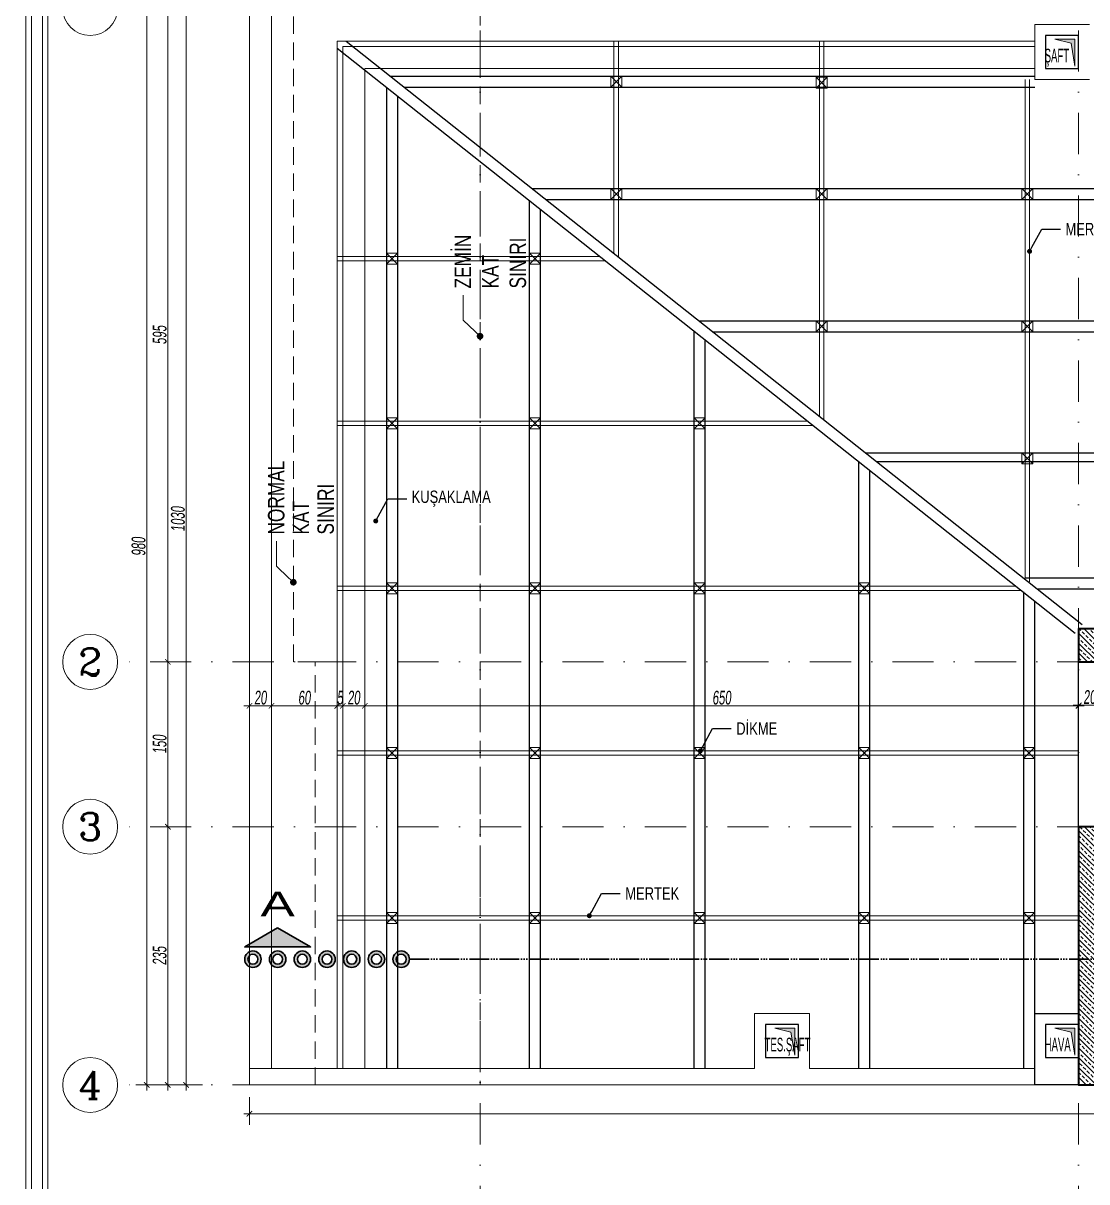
# Model space of a CAD drawing. Header units: millimetres. Extents: x -2145 to 33996, y -835 to 2363.
# Drawn here: x 16343 to 17312, y -229 to 826 of the extents above; entities that cross this region are included whole.
import ezdxf
from ezdxf import colors
from ezdxf.entities.mleader import LeaderData, LeaderLine
from ezdxf.enums import TextEntityAlignment as Align
from ezdxf.math import Vec2, Vec3

# ---------------------------------------------------------------- set-up
doc = ezdxf.new("R2010")
doc.units = ezdxf.units.MM
for name, pattern in [('ACAD_ISO06W100', [36, 24, -3, 0, -3, 0, -3, 0, -3]), ('AUDIT_D_090620165655-16', [0]), ('DASHDOT', [1, 0.5, -0.25, 0, -0.25]), ('HIDDEN', [9.525, 6.35, -3.175])]:
    doc.linetypes.add(name, pattern=pattern)
for name, color, linetype, lineweight in [('A-dikme', 1, 'Continuous', 5), ('A-mertek', 30, 'Continuous', 0), ('A-sıva', 2, 'Continuous', 5), ('arcCGDM_antet', 85, 'Continuous', 20), ('mertek', 34, 'AUDIT_D_090620165655-16', 25), ('NET_AKS', 251, 'DASHDOT', 9), ('NET_AKS_YAZI', 31, 'DASHDOT', 9), ('NET_BILGI @ 0.2', 13, 'Continuous', 13), ('NET_DUVAR', 150, 'Continuous', 18), ('NET_IZDUSUM', 251, 'HIDDEN', 5), ('NET_KESİT_ÇİZİGİSİ', 1, 'Continuous', 30), ('NET_KOLON_TARAMA', 8, 'Continuous', 0), ('NET_TAŞIYICI', 1, 'Continuous', 35), ('NET_ÖLÇÜ DIŞ', 235, 'Continuous', 9), ('NET_ÖLÇÜ İÇ', 54, 'Continuous', 9), ('NET_ÖLÇÜ_AKS', 31, 'Continuous', 15), ('T-INCE', 254, 'Continuous', 0)]:
    doc.layers.add(name, color=color, linetype=linetype, lineweight=lineweight)
doc.layers.add('ALAN', color=3, linetype='Continuous', lineweight=25, plot=False)
doc.layers.add('NET_POZ', color=41, linetype='Continuous')
doc.layers.add('NET_POZ @ 0.2', color=41, linetype='Continuous')
doc.styles.add('ARıAL', font='arial.ttf', dxfattribs={"width": 0.7})
doc.styles.add('BODRUM', font='swisscl.ttf', dxfattribs={"width": 0.8, "oblique": 5})
doc.styles.add('on02.0mm-Arial', font='arial.ttf', dxfattribs={"height": 2})
doc.styles.get("Standard").update_dxf_attribs({"font": 'arial.ttf'})
doc.styles.add('TAks_2', font='ROMANC', dxfattribs={"height": 5})
doc.dimstyles.new('olcu-50', dxfattribs={"dimscale": 0, "dimtxt": 12.5, "dimasz": 5, "dimexe": 10, "dimexo": 10, "dimgap": 1, "dimtad": 1, "dimdec": 1, "dimzin": 12, "dimtxsty": 'BODRUM', "dimblk": 'ARCHTICK', "dimcen": 8, "dimdle": 5, "dimclrd": 256, "dimclre": 256, "dimclrt": 256, "dimadec": 0, "dimazin": 2, "dimtfac": 1, "dimtdec": 1, "dimtix": 1, "dimtmove": 0, "dimatfit": 3, "dimldrblk": 'ARCHTICK', "dimfxl": 15, "dimfxlon": 1, "dimlwd": -1, "dimlwe": -1, "dimarcsym": 0})
pattern_1 = [(45, (-11624.229, -1089.61), (-4.490128, 4.490128), []), (45, (-11619.739, -1089.61), (-4.490128, 4.490128), [3.175, -1.5875])]

# ---------------------------------------------------------------- blocks, each defined once
blk = doc.blocks.new('A$C6CC27A50')
at = {"layer": 'NET_DUVAR', "true_color": 0x939598}
h = blk.add_hatch(color=252, dxfattribs=at)
h.dxf.hatch_style = 1
h.paths.add_polyline_path([(-24.76, 3), (-2.88, 3), (-2.88, 19.23), (-6.27, 6.11)])
at = {"layer": 'NET_DUVAR', "color": 251, "true_color": 0x636466}
for p, q in [((-2.88, 19.23), (-6.27, 6.11)), ((-2.88, 3), (-2.88, 19.23)), ((-6.27, 6.11), (-24.76, 3)), ((-24.76, 3), (-2.88, 3))]:
    blk.add_line(p, q, dxfattribs=at)
blk = doc.blocks.new('A$C0eb5e1a4')
at = {"layer": 'NET_KOLON_TARAMA'}
h = blk.add_hatch(dxfattribs=at)
h.set_pattern_fill('ANSI33', color=256)
h.set_pattern_definition(pattern_1)
h.paths.add_polyline_path([(-265, 180), (-265, 150), (-345, 150), (-345, 180)])
h = blk.add_hatch(dxfattribs=at)
h.set_pattern_fill('ANSI33', color=256)
h.set_pattern_definition(pattern_1)
h.paths.add_polyline_path([(145, 150), (145, 180), (225, 180), (225, 150)])
h = blk.add_hatch(dxfattribs=at)
h.set_pattern_fill('ANSI33', color=256)
h.set_pattern_definition(pattern_1)
h.paths.add_polyline_path([(-25, -235), (-25, 0), (0, 0), (0, -235)])
h = blk.add_hatch(dxfattribs=at)
h.set_pattern_fill('ANSI33', color=256)
h.set_pattern_definition(pattern_1)
h.paths.add_polyline_path([(200, -235), (200, 0), (225, 0), (225, -235)])
h = blk.add_hatch(dxfattribs=at)
h.set_pattern_fill('ANSI33', color=256)
h.set_pattern_definition(pattern_1)
h.paths.add_polyline_path([(-345, -235), (-345, -155), (-315, -155), (-315, -235)])
at = {"layer": 'NET_TAŞIYICI', "linetype": 'Continuous'}
for points in [[(-265, 180), (-265, 150), (-345, 150), (-345, 180)], [(145, 150), (145, 180), (225, 180), (225, 150)], [(-25, -235), (-25, 0), (0, 0), (0, -235)], [(200, -235), (200, 0), (225, 0), (225, -235)], [(-345, -235), (-345, -155), (-315, -155), (-315, -235)]]:
    blk.add_lwpolyline(points, close=True, dxfattribs=at)
blk = doc.blocks.new('_Dot')
at = {"color": 0, "linetype": 'ByBlock', "lineweight": -2}
blk.add_line((-0.5, 0), (-1, 0), dxfattribs=at)
at = {"color": 0, "linetype": 'ByBlock', "const_width": 0.5}
blk.add_lwpolyline([(-0.25, 0, 1), (0.25, 0, 1)], format="xyb", close=True, dxfattribs=at)
blk = doc.blocks.new('KHJGFDSA')
at = {"layer": 'A-dikme', "color": 1}
blk.add_lwpolyline([(48211.8, -13219), (48211.8, -13229), (48221.8, -13229), (48221.8, -13219), (48211.8, -13219), (48221.8, -13229), (48211.8, -13229), (48221.8, -13219)], dxfattribs=at)
blk = doc.blocks.new('_ArchTick')
at = {"color": 0, "linetype": 'ByBlock', "const_width": 0.15}
blk.add_lwpolyline([(-0.5, -0.5), (0.5, 0.5)], dxfattribs=at)
blk = doc.blocks.new('*D1572')
at = {"layer": 'Defpoints', "color": 0, "transparency": 16777216}
for p in [(-1114.3, -745), (-1114.3, -745), (-1114.3, -980)]:
    blk.add_point(p, dxfattribs=at)
at = {"layer": 'NET_ÖLÇÜ_AKS', "transparency": 16777216}
for p, q in [((-1114.3, -985), (-1114.3, -740)), ((-1114.3, -745), (-1104.3, -745)), ((-1114.3, -980), (-1104.3, -980))]:
    blk.add_line(p, q, dxfattribs=at)
at = {"layer": 'NET_ÖLÇÜ_AKS', "transparency": 16777216, "xscale": 5, "yscale": 5, "zscale": 5}
for p, rotation in [((-1114.3, -745), 90), ((-1114.3, -980), 270)]:
    blk.add_blockref('_ArchTick', p, dxfattribs=dict(at, rotation=rotation))
at = {"layer": 'NET_ÖLÇÜ_AKS', "transparency": 16777216, "insert": (-1121.7, -862.5), "char_height": 12.5, "attachment_point": 5, "rotation": 90, "style": 'BODRUM'}
blk.add_mtext('235', dxfattribs=at)
blk = doc.blocks.new('*D1573')
at = {"layer": 'Defpoints', "color": 0, "transparency": 16777216}
for p in [(-1114.3, -595), (-1114.3, -595), (-1114.3, -745)]:
    blk.add_point(p, dxfattribs=at)
at = {"layer": 'NET_ÖLÇÜ_AKS', "transparency": 16777216}
for p, q in [((-1114.3, -750), (-1114.3, -590)), ((-1114.3, -595), (-1104.3, -595)), ((-1114.3, -745), (-1104.3, -745))]:
    blk.add_line(p, q, dxfattribs=at)
at = {"layer": 'NET_ÖLÇÜ_AKS', "transparency": 16777216, "xscale": 5, "yscale": 5, "zscale": 5}
for p, rotation in [((-1114.3, -595), 90), ((-1114.3, -745), 270)]:
    blk.add_blockref('_ArchTick', p, dxfattribs=dict(at, rotation=rotation))
at = {"layer": 'NET_ÖLÇÜ_AKS', "transparency": 16777216, "insert": (-1121.7, -670), "char_height": 12.5, "attachment_point": 5, "rotation": 90, "style": 'BODRUM'}
blk.add_mtext('150', dxfattribs=at)
blk = doc.blocks.new('*D1574')
at = {"layer": 'Defpoints', "color": 0, "transparency": 16777216}
for p in [(-1114.3, 0), (-1114.3, 0), (-1114.3, -595)]:
    blk.add_point(p, dxfattribs=at)
at = {"layer": 'NET_ÖLÇÜ_AKS', "transparency": 16777216}
for p, q in [((-1114.3, -600), (-1114.3, 5)), ((-1114.3, 0), (-1104.3, 0)), ((-1114.3, -595), (-1104.3, -595))]:
    blk.add_line(p, q, dxfattribs=at)
at = {"layer": 'NET_ÖLÇÜ_AKS', "transparency": 16777216, "xscale": 5, "yscale": 5, "zscale": 5}
for p, rotation in [((-1114.3, 0), 90), ((-1114.3, -595), 270)]:
    blk.add_blockref('_ArchTick', p, dxfattribs=dict(at, rotation=rotation))
at = {"layer": 'NET_ÖLÇÜ_AKS', "transparency": 16777216, "insert": (-1121.7, -297.5), "char_height": 12.5, "attachment_point": 5, "rotation": 90, "style": 'BODRUM'}
blk.add_mtext('595', dxfattribs=at)
blk = doc.blocks.new('*D1575')
at = {"layer": 'Defpoints', "color": 0, "transparency": 16777216}
for p in [(-1133.5, 0), (-1114.3, 0), (-1114.3, -980)]:
    blk.add_point(p, dxfattribs=at)
at = {"layer": 'NET_ÖLÇÜ_AKS', "transparency": 16777216}
for p, q in [((-1133.5, -985), (-1133.5, 5)), ((-1124.3, 0), (-1143.5, 0)), ((-1124.3, -980), (-1143.5, -980))]:
    blk.add_line(p, q, dxfattribs=at)
at = {"layer": 'NET_ÖLÇÜ_AKS', "transparency": 16777216, "xscale": 5, "yscale": 5, "zscale": 5}
for p, rotation in [((-1133.5, 0), 90), ((-1133.5, -980), 270)]:
    blk.add_blockref('_ArchTick', p, dxfattribs=dict(at, rotation=rotation))
at = {"layer": 'NET_ÖLÇÜ_AKS', "transparency": 16777216, "insert": (-1140.9, -490), "char_height": 12.5, "attachment_point": 5, "rotation": 90, "style": 'BODRUM'}
blk.add_mtext('980', dxfattribs=at)
blk = doc.blocks.new('A$C5ec6af74')
at = {"layer": 'NET_AKS', "ltscale": 75}
for p, q in [((-865, 1185), (-865, -185)), ((-320, 1185), (-320, -185)), ((1125, 385), (-1195, 385)), ((1125, 235), (-1195, 235)), ((1125, 0), (-1195, 0))]:
    blk.add_line(p, q, dxfattribs=at)
at = {"layer": 'NET_AKS', "linetype": 'Continuous', "ltscale": 100}
for centre in [(-1220, 980), (-1220, 385), (-1220, 235), (-1220, 0)]:
    blk.add_circle(centre, 25, dxfattribs=at)
at = {"layer": 'NET_AKS_YAZI', "linetype": 'Continuous', "style": 'TAks_2'}
for s, p in [('2', (-1220, 385)), ('3', (-1220, 235)), ('4', (-1220, 0))]:
    blk.add_text(s, height=25, dxfattribs=at).set_placement(p, align=Align.MIDDLE_CENTER)
blk = doc.blocks.new('*D993')
at = {"layer": 'Defpoints', "color": 0, "transparency": 16777216}
for p in [(16491.8, 889.6), (16549.5, 889.6), (16549.5, -140.4)]:
    blk.add_point(p, dxfattribs=at)
at = {"layer": 'NET_ÖLÇÜ DIŞ', "transparency": 16777216}
for p, q in [((16506.8, 889.6), (16481.8, 889.6)), ((16491.8, -145.4), (16491.8, 894.6)), ((16506.8, -140.4), (16481.8, -140.4))]:
    blk.add_line(p, q, dxfattribs=at)
at = {"layer": 'NET_ÖLÇÜ DIŞ', "transparency": 16777216, "xscale": 5, "yscale": 5, "zscale": 5}
for p, rotation in [((16491.8, 889.6), 90), ((16491.8, -140.4), 270)]:
    blk.add_blockref('_ArchTick', p, dxfattribs=dict(at, rotation=rotation))
at = {"layer": 'NET_ÖLÇÜ DIŞ', "transparency": 16777216, "insert": (16484.4, 374.6), "char_height": 12.5, "attachment_point": 5, "rotation": 90, "style": 'BODRUM'}
blk.add_mtext('1030', dxfattribs=at)
blk = doc.blocks.new('*D996')
at = {"layer": 'Defpoints', "color": 0, "transparency": 16777216}
for p in [(16549.5, -140.4), (18629.5, -140.4), (16549.5, -166.6)]:
    blk.add_point(p, dxfattribs=at)
at = {"layer": 'NET_ÖLÇÜ DIŞ', "transparency": 16777216}
for p, q in [((16549.5, -151.6), (16549.5, -176.6)), ((18629.5, -151.6), (18629.5, -176.6)), ((18634.5, -166.6), (16544.5, -166.6))]:
    blk.add_line(p, q, dxfattribs=at)
at = {"layer": 'NET_ÖLÇÜ DIŞ', "transparency": 16777216, "xscale": 5, "yscale": 5, "zscale": 5}
for p, rotation in [((16549.5, -166.6), 180.0000010507983), ((18629.5, -166.6), 1.050798328350311e-06)]:
    blk.add_blockref('_ArchTick', p, dxfattribs=dict(at, rotation=rotation))
at = {"layer": 'NET_ÖLÇÜ DIŞ', "transparency": 16777216, "insert": (17589.5, -159.1), "char_height": 12.5, "attachment_point": 5, "rotation": 0, "style": 'BODRUM'}
blk.add_mtext('2080', dxfattribs=at)
blk = doc.blocks.new('İŞRT - KES YER')
at = {"layer": 'NET_KESİT_ÇİZİGİSİ'}
h = blk.add_hatch(color=251, dxfattribs=at)
h.dxf.hatch_style = 1
h.paths.add_polyline_path([(0, 0), (40, -23.1), (-40, -23.1)])
h = blk.add_hatch(color=256, dxfattribs=at)
h.dxf.hatch_style = 1
h.paths.add_polyline_path([(160, -38.1, -1), (140, -38.1, -1)])
h.paths.add_polyline_path([(144, -38.1, 1), (156, -38.1, 1)], flags=16)
h.paths.add_polyline_path([(130, -38.1, -1), (110, -38.1, -1)])
h.paths.add_polyline_path([(114, -38.1, 1), (126, -38.1, 1)], flags=16)
h.paths.add_polyline_path([(100, -38.1, -1), (80, -38.1, -1)])
h.paths.add_polyline_path([(84, -38.1, 1), (96, -38.1, 1)], flags=16)
h.paths.add_polyline_path([(70, -38.1, -1), (50, -38.1, -1)])
h.paths.add_polyline_path([(54, -38.1, 1), (66, -38.1, 1)], flags=16)
h.paths.add_polyline_path([(40, -38.1, -1), (20, -38.1, -1)])
h.paths.add_polyline_path([(24, -38.1, 1), (36, -38.1, 1)], flags=16)
h.paths.add_polyline_path([(10, -38.1, -1), (-10, -38.1, -1)])
h.paths.add_polyline_path([(-6, -38.1, 1), (6, -38.1, 1)], flags=16)
h.paths.add_polyline_path([(-20, -38.1, -1), (-40, -38.1, -1)])
h.paths.add_polyline_path([(-36, -38.1, 1), (-24, -38.1, 1)], flags=16)
blk.add_lwpolyline([(0, 0), (40, -23.1), (-40, -23.1)], close=True, dxfattribs=at)
for centre, radius in [((-30, -38.1), 10), ((0, -38.1), 10), ((30, -38.1), 10), ((60, -38.1), 10), ((90, -38.1), 10), ((120, -38.1), 10), ((150, -38.1), 10), ((-30, -38.1), 6), ((0, -38.1), 6), ((30, -38.1), 6), ((60, -38.1), 6), ((90, -38.1), 6), ((120, -38.1), 6), ((150, -38.1), 6)]:
    blk.add_circle(centre, radius, dxfattribs=at)
blk = doc.blocks.new('*U1585')
at = {"layer": 'NET_KESİT_ÇİZİGİSİ', "linetype": 'ACAD_ISO06W100'}
blk.add_lwpolyline([(2626.7, 0), (200, 0)], dxfattribs=at)
at = {"layer": 'NET_KESİT_ÇİZİGİSİ', "xscale": -1}
blk.add_blockref('İŞRT - KES YER', (2786.7, 38.1), dxfattribs=at)
at = {"layer": 'NET_KESİT_ÇİZİGİSİ', "style": 'ARıAL', "width": 1.5}
for tag, p in [('KESİTSOL', (40, 66.8)), ('KESİTSAĞ', (2786.7, 66.8))]:
    blk.add_attdef(tag, text='', height=30, dxfattribs=at).set_placement(p, align=Align.MIDDLE_CENTER)
blk = doc.blocks.new('*D1758')
at = {"layer": 'Defpoints', "color": 0, "transparency": 16777216}
for p in [(17304.5, 205.1), (17304.5, 205.1), (17324.5, 205.1)]:
    blk.add_point(p, dxfattribs=at)
at = {"layer": 'NET_ÖLÇÜ İÇ', "transparency": 16777216}
for p, q in [((17304.5, 205.1), (17304.5, 215.1)), ((17324.5, 205.1), (17324.5, 215.1)), ((17329.5, 205.1), (17299.5, 205.1))]:
    blk.add_line(p, q, dxfattribs=at)
at = {"layer": 'NET_ÖLÇÜ İÇ', "transparency": 16777216, "xscale": 5, "yscale": 5, "zscale": 5, "rotation": 180}
blk.add_blockref('_ArchTick', (17304.5, 205.1), dxfattribs=at)
at = {"layer": 'NET_ÖLÇÜ İÇ', "transparency": 16777216, "xscale": 5, "yscale": 5, "zscale": 5}
blk.add_blockref('_ArchTick', (17324.5, 205.1), dxfattribs=at)
at = {"layer": 'NET_ÖLÇÜ İÇ', "transparency": 16777216, "insert": (17314.5, 212.5), "char_height": 12.5, "attachment_point": 5, "style": 'BODRUM'}
blk.add_mtext('20', dxfattribs=at)
blk = doc.blocks.new('*D1901')
at = {"layer": 'Defpoints', "color": 0, "transparency": 16777216}
for p in [(16654.5, 204.6), (16654.5, 204.6), (17304.5, 205.1)]:
    blk.add_point(p, dxfattribs=at)
at = {"layer": 'NET_ÖLÇÜ İÇ', "transparency": 16777216}
for p, q in [((16654.5, 204.6), (16654.5, 214.6)), ((17309.5, 204.6), (16649.5, 204.6)), ((17304.5, 204.6), (17304.5, 194.6))]:
    blk.add_line(p, q, dxfattribs=at)
at = {"layer": 'NET_ÖLÇÜ İÇ', "transparency": 16777216, "xscale": 5, "yscale": 5, "zscale": 5, "rotation": 180}
blk.add_blockref('_ArchTick', (16654.5, 204.6), dxfattribs=at)
at = {"layer": 'NET_ÖLÇÜ İÇ', "transparency": 16777216, "xscale": 5, "yscale": 5, "zscale": 5}
blk.add_blockref('_ArchTick', (17304.5, 204.6), dxfattribs=at)
at = {"layer": 'NET_ÖLÇÜ İÇ', "transparency": 16777216, "insert": (16979.5, 212), "char_height": 12.5, "attachment_point": 5, "style": 'BODRUM'}
blk.add_mtext('650', dxfattribs=at)
blk = doc.blocks.new('*D1902')
at = {"layer": 'Defpoints', "color": 0, "transparency": 16777216}
for p in [(16634.5, 204.6), (16634.5, 204.6), (16654.5, 204.6)]:
    blk.add_point(p, dxfattribs=at)
at = {"layer": 'NET_ÖLÇÜ İÇ', "transparency": 16777216}
for p, q in [((16634.5, 204.6), (16634.5, 214.6)), ((16654.5, 204.6), (16654.5, 214.6)), ((16659.5, 204.6), (16629.5, 204.6))]:
    blk.add_line(p, q, dxfattribs=at)
at = {"layer": 'NET_ÖLÇÜ İÇ', "transparency": 16777216, "xscale": 5, "yscale": 5, "zscale": 5, "rotation": 180}
blk.add_blockref('_ArchTick', (16634.5, 204.6), dxfattribs=at)
at = {"layer": 'NET_ÖLÇÜ İÇ', "transparency": 16777216, "xscale": 5, "yscale": 5, "zscale": 5}
blk.add_blockref('_ArchTick', (16654.5, 204.6), dxfattribs=at)
at = {"layer": 'NET_ÖLÇÜ İÇ', "transparency": 16777216, "insert": (16644.5, 212), "char_height": 12.5, "attachment_point": 5, "style": 'BODRUM'}
blk.add_mtext('20', dxfattribs=at)
blk = doc.blocks.new('*D1903')
at = {"layer": 'Defpoints', "color": 0, "transparency": 16777216}
for p in [(16629.5, 204.6), (16629.5, 204.6), (16634.5, 204.6)]:
    blk.add_point(p, dxfattribs=at)
at = {"layer": 'NET_ÖLÇÜ İÇ', "transparency": 16777216}
for p, q in [((16629.5, 204.6), (16629.5, 214.6)), ((16634.5, 204.6), (16634.5, 214.6)), ((16629.5, 204.6), (16624.5, 204.6)), ((16634.5, 204.6), (16629.5, 204.6)), ((16634.5, 204.6), (16639.5, 204.6))]:
    blk.add_line(p, q, dxfattribs=at)
at = {"layer": 'NET_ÖLÇÜ İÇ', "transparency": 16777216, "xscale": 5, "yscale": 5, "zscale": 5}
blk.add_blockref('_ArchTick', (16629.5, 204.6), dxfattribs=at)
at = {"layer": 'NET_ÖLÇÜ İÇ', "transparency": 16777216, "xscale": 5, "yscale": 5, "zscale": 5, "rotation": 180}
blk.add_blockref('_ArchTick', (16634.5, 204.6), dxfattribs=at)
at = {"layer": 'NET_ÖLÇÜ İÇ', "transparency": 16777216, "insert": (16632, 212), "char_height": 12.5, "attachment_point": 5, "style": 'BODRUM'}
blk.add_mtext('5', dxfattribs=at)
blk = doc.blocks.new('*D1904')
at = {"layer": 'Defpoints', "color": 0, "transparency": 16777216}
for p in [(16569.5, 204.6), (16569.5, 204.6), (16629.5, 204.6)]:
    blk.add_point(p, dxfattribs=at)
at = {"layer": 'NET_ÖLÇÜ İÇ', "transparency": 16777216}
for p, q in [((16569.5, 204.6), (16569.5, 214.6)), ((16629.5, 204.6), (16629.5, 214.6)), ((16634.5, 204.6), (16564.5, 204.6))]:
    blk.add_line(p, q, dxfattribs=at)
at = {"layer": 'NET_ÖLÇÜ İÇ', "transparency": 16777216, "xscale": 5, "yscale": 5, "zscale": 5, "rotation": 180}
blk.add_blockref('_ArchTick', (16569.5, 204.6), dxfattribs=at)
at = {"layer": 'NET_ÖLÇÜ İÇ', "transparency": 16777216, "xscale": 5, "yscale": 5, "zscale": 5}
blk.add_blockref('_ArchTick', (16629.5, 204.6), dxfattribs=at)
at = {"layer": 'NET_ÖLÇÜ İÇ', "transparency": 16777216, "insert": (16599.5, 212), "char_height": 12.5, "attachment_point": 5, "style": 'BODRUM'}
blk.add_mtext('60', dxfattribs=at)
blk = doc.blocks.new('*D1905')
at = {"layer": 'Defpoints', "color": 0, "transparency": 16777216}
for p in [(16549.5, 204.6), (16549.5, 204.6), (16569.5, 204.6)]:
    blk.add_point(p, dxfattribs=at)
at = {"layer": 'NET_ÖLÇÜ İÇ', "transparency": 16777216}
for p, q in [((16549.5, 204.6), (16549.5, 214.6)), ((16569.5, 204.6), (16569.5, 214.6)), ((16574.5, 204.6), (16544.5, 204.6))]:
    blk.add_line(p, q, dxfattribs=at)
at = {"layer": 'NET_ÖLÇÜ İÇ', "transparency": 16777216, "xscale": 5, "yscale": 5, "zscale": 5, "rotation": 180}
blk.add_blockref('_ArchTick', (16549.5, 204.6), dxfattribs=at)
at = {"layer": 'NET_ÖLÇÜ İÇ', "transparency": 16777216, "xscale": 5, "yscale": 5, "zscale": 5}
blk.add_blockref('_ArchTick', (16569.5, 204.6), dxfattribs=at)
at = {"layer": 'NET_ÖLÇÜ İÇ', "transparency": 16777216, "insert": (16559.5, 212), "char_height": 12.5, "attachment_point": 5, "style": 'BODRUM'}
blk.add_mtext('20', dxfattribs=at)
blk = doc.blocks.new('A$C3a4dd877')
at = {"layer": 'NET_ÖLÇÜ_AKS'}
for p2, distance, picture, middle in [((-1114.26, 0), 19.2, '*D1575', (-1140.86, -490)), ((-1114.26, -745), 0, '*D1572', (-1121.67, -862.5))]:
    dim = blk.add_aligned_dim(p1=(-1114.26, -980), p2=p2, distance=distance, dimstyle='olcu-50', override={"dimscale": 1}, dxfattribs=at)
    dim.commit()
    dim.dimension.update_dxf_attribs({"geometry": picture, "text_midpoint": middle})
for base, p1, p2, picture, middle in [((-1114.26, 0), (-1114.26, -595), (-1114.26, 0), '*D1574', (-1121.66, -297.5)), ((-1114.26, -595), (-1114.26, -745), (-1114.26, -595), '*D1573', (-1121.66, -670))]:
    dim = blk.add_linear_dim(base=base, p1=p1, p2=p2, angle=270, dimstyle='olcu-50', override={"dimscale": 1, "dimtmove": 1}, dxfattribs=at)
    dim.commit()
    dim.dimension.update_dxf_attribs({"geometry": picture, "text_midpoint": middle})

msp = doc.modelspace()

# ---------------------------------------------------------------- linework, layer by layer
at = {"layer": 'A-mertek'}
for points in [[(16885.43, 613.13), (16885.43, 809.61), (16881.43, 809.61), (16881.43, 616.3)], [(17072.62, 464.76), (17072.62, 809.61), (17068.62, 809.61), (17068.62, 467.93)], [(17255.81, 774.61), (17255.81, 320.77)], [(17259.81, 317.51), (17259.81, 774.61)], [(16868.72, 613.61), (16629.48, 613.61), (16629.48, 609.61), (16873.76, 609.61)], [(17057.97, 463.61), (16629.48, 463.61), (16629.48, 459.61), (17063.02, 459.61)], [(17247.22, 313.61), (16629.48, 313.61), (16629.48, 309.61), (17252.27, 309.61)], [(17304.48, 163.61), (16629.48, 163.61), (16629.48, 159.61), (17304.48, 159.61)], [(17304.48, 13.61), (16629.48, 13.61), (16629.48, 9.61), (17304.48, 9.61)]]:
    msp.add_lwpolyline(points, dxfattribs=at)
at = {"layer": 'ALAN'}
for points in [[(17274.48, 784.61), (17304.48, 784.61), (17304.48, 814.61), (17274.48, 814.61)], [(17304.48, 274.61), (17559.48, 274.61), (17559.48, 459.61), (17619.48, 459.61), (17619.48, 274.61), (17874.48, 274.61), (17874.48, -75.39), (17914.48, -75.39), (17914.48, -140.39), (17264.48, -140.39), (17264.48, -75.39), (17304.48, -75.39)], [(17049.48, -85.39), (17019.48, -85.39), (17019.48, -115.39), (17049.48, -115.39)], [(17274.48, -115.39), (17304.48, -115.39), (17304.48, -85.39), (17274.48, -85.39)]]:
    msp.add_lwpolyline(points, close=True, dxfattribs=at)
at = {"layer": 'arcCGDM_antet', "ltscale": 10}
for points in [[(13845.97, 1665.32), (16345.97, 1665.32), (16345.97, -834.68), (13845.97, -834.68)], [(16345.97, 1665.32), (18845.97, 1665.32), (18845.97, -834.68), (16345.97, -834.68)], [(16350.97, 1660.32), (18840.97, 1660.32), (18840.97, -829.68), (16350.97, -829.68)], [(16360.97, 1650.32), (18830.97, 1650.32), (18830.97, -769.68), (16360.97, -769.68)], [(16365.97, 1645.32), (18825.97, 1645.32), (18825.97, -764.68), (16365.97, -764.68)]]:
    msp.add_lwpolyline(points, close=True, dxfattribs=at)
at = {"layer": 'mertek'}
for p, q in [((16629.48, 803.23), (17301.37, 270.69)), ((16637.53, 809.61), (17307.58, 278.53)), ((17264.48, 777.46), (16678.09, 777.46)), ((16674.48, -125.39), (16674.48, 767.56)), ((16684.48, -125.39), (16684.48, 759.64)), ((17264.48, 767.46), (16690.71, 767.46)), ((16807.02, 675.27), (17589.48, 675.27)), ((16804.48, -125.39), (16804.48, 664.53)), ((16819.63, 665.27), (17589.48, 665.27)), ((16814.48, -125.39), (16814.48, 656.6)), ((16958.67, 555.07), (17589.48, 555.07)), ((16954.48, -125.39), (16954.48, 545.64)), ((16971.29, 545.07), (17589.48, 545.07)), ((16964.48, -125.39), (16964.48, 537.71)), ((17110.32, 434.87), (17559.48, 434.87)), ((17104.48, -125.39), (17104.48, 426.75)), ((17120.43, 426.86), (17559.48, 426.86)), ((17114.48, -125.39), (17114.48, 418.82)), ((17255.42, 321.08), (17559.48, 321.08)), ((17254.48, -125.39), (17254.48, 308.27)), ((17267.71, 311.07), (17559.48, 311.07)), ((17264.48, -75.39), (17264.48, 300.26))]:
    msp.add_line(p, q, dxfattribs=at)
at = {"layer": 'NET_DUVAR'}
for p, q in [((17264.48, 824.61), (17314.48, 824.61)), ((17264.48, 774.61), (17264.48, 824.61)), ((17274.48, 814.61), (17304.48, 814.61)), ((17274.48, 784.61), (17274.48, 814.61)), ((17304.48, 784.61), (17304.48, 809.61)), ((17274.48, 784.61), (17304.48, 784.61)), ((17314.48, 774.61), (17264.48, 774.61)), ((17304.48, 94.61), (17304.48, 244.61)), ((17009.48, -75.39), (17009.48, -125.39)), ((17009.48, -75.39), (17059.48, -75.39)), ((17059.48, -75.39), (17059.48, -125.39)), ((17264.48, -75.39), (17264.48, -125.39)), ((17264.48, -75.39), (17304.48, -75.39)), ((17264.48, -125.39), (17264.48, -75.39)), ((17264.48, -75.39), (17304.48, -75.39)), ((17019.48, -85.39), (17019.48, -115.39)), ((17019.48, -85.39), (17049.48, -85.39)), ((17049.48, -85.39), (17049.48, -115.39)), ((17274.48, -85.39), (17274.48, -115.39)), ((17274.48, -85.39), (17304.48, -85.39)), ((17304.48, -90.39), (17304.48, -85.39)), ((17019.48, -115.39), (17049.48, -115.39)), ((17274.48, -115.39), (17304.48, -115.39)), ((17009.48, -125.39), (16549.48, -125.39)), ((16549.48, -140.39), (16549.48, -125.39)), ((17264.48, -125.39), (17059.48, -125.39)), ((17304.48, -140.39), (16549.48, -140.39))]:
    msp.add_line(p, q, dxfattribs=at)
for points in [[(16634.48, -125.39), (16634.48, 204.61), (16634.48, 804.61), (17264.48, 804.61)], [(16654.48, -125.39), (16654.48, 204.61), (16654.48, 784.61), (17264.48, 784.61)]]:
    msp.add_lwpolyline(points, dxfattribs=at)
at = {"layer": 'NET_IZDUSUM', "color": 2, "ltscale": 2.5, "true_color": 0xf1eb1f}
for points in [[(16589.48, 839.61), (18589.48, 839.61), (18589.48, 244.61), (18569.48, 244.61), (18569.48, -140.39), (16609.48, -140.39), (16609.48, 244.61), (16589.48, 244.61)], [(18419.48, 839.61), (16759.48, 839.61), (16759.48, -140.39), (18419.48, -140.39)]]:
    msp.add_lwpolyline(points, close=True, dxfattribs=at)
at = {"layer": 'T-INCE'}
msp.add_line((16569.48, -125.39), (16569.48, 869.61), dxfattribs=at)
for points in [[(16549.48, -125.39), (16549.48, 204.61), (16549.48, 204.61), (16549.48, 889.61), (18629.48, 889.61), (18629.48, 204.61), (18629.48, 204.61), (18629.48, -125.39)], [(16629.48, -125.39), (16629.48, 204.61), (16629.48, 809.61), (17264.48, 809.61)]]:
    msp.add_lwpolyline(points, dxfattribs=at)

# ---------------------------------------------------------------- block references
at = {"layer": 'A-sıva'}
for p, rotation in [((3659.45, -47444.31), 89.99999999999999), ((3846.64, -47445.22), 89.99999999999999), ((3659.45, -47546.5), 89.99999999999999), ((3846.64, -47546.5), 89.99999999999999), ((4033.83, -47546.5), 89.99999999999999), ((64896.25, -12612.36), 180), ((65026.25, -12612.36), 180), ((3846.64, -47666.7), 89.99999999999999), ((4033.83, -47666.7), 89.99999999999999), ((64896.25, -12762.36), 180), ((65026.25, -12762.36), 180), ((65176.25, -12762.36), 180), ((4033.83, -47786.9), 89.99999999999999), ((64896.25, -12912.36), 180), ((65026.25, -12912.36), 180), ((65176.25, -12912.36), 180), ((65326.25, -12912.36), 180), ((64896.25, -13062.36), 180), ((65026.25, -13062.36), 180), ((65176.25, -13062.36), 180), ((65326.25, -13062.36), 180), ((65476.25, -13062.36), 180), ((64896.25, -13212.36), 180), ((65026.25, -13212.36), 180), ((65176.25, -13212.36), 180), ((65326.25, -13212.36), 180), ((65476.25, -13212.36), 180)]:
    msp.add_blockref('KHJGFDSA', p, dxfattribs=dict(at, rotation=rotation))
at = {"layer": 'NET_AKS'}
msp.add_blockref('A$C5ec6af74', (17624.48, -140.39), dxfattribs=at)
at = {"layer": 'NET_DUVAR', "xscale": 1.125, "yscale": 1.125, "zscale": 1.125, "rotation": 90.00000000000001}
for p in [(17304.48, 814.61), (17049.48, -85.39), (17304.48, -85.39)]:
    msp.add_blockref('A$C6CC27A50', p, dxfattribs=at)
at = {"layer": 'NET_KESİT_ÇİZİGİSİ', "ltscale": 100}
ref = msp.add_blockref('*U1585', (18665.19, -25.96), dxfattribs=dict(at, xscale=-0.75, yscale=0.75, zscale=0.75))
ref.add_attrib('KESİTSAĞ', 'A', dxfattribs={"height": 22.5, "style": 'ARıAL', "width": 1.5}).set_placement((16575.19, 24.16), align=Align.MIDDLE_CENTER)
at = {"layer": 'NET_TAŞIYICI', "xscale": -1}
msp.add_blockref('A$C0eb5e1a4', (17529.48, 94.61), dxfattribs=at)
at = {"layer": 'NET_ÖLÇÜ_AKS'}
msp.add_blockref('A$C3a4dd877', (17589.48, 839.61), dxfattribs=at)

# ---------------------------------------------------------------- texts
at = {"layer": 'NET_POZ', "width": 0.5}
for s, p in [('ŞAFT', (17273.55, 790.12)), ('TES.ŞAFT', (17018.55, -109.88)), ('HAVA', (17273.55, -109.88))]:
    msp.add_text(s, height=12.5, dxfattribs=at).set_placement(p)

# ---------------------------------------------------------------- dimensions: what is measured, and where the dimension line sits
at = {"layer": 'NET_ÖLÇÜ DIŞ'}
for p1, p2, distance, picture, middle in [((16549.48, -140.39), (16549.48, 889.61), 57.66, '*D993', (16484.4, 374.61)), ((18629.48, -140.39), (16549.48, -140.39), 26.16, '*D996', (17589.48, -159.15))]:
    dim = msp.add_aligned_dim(p1=p1, p2=p2, distance=distance, dimstyle='olcu-50', override={"dimscale": 1}, dxfattribs=at)
    dim.commit()
    dim.dimension.update_dxf_attribs({"geometry": picture, "text_midpoint": middle})
at = {"layer": 'NET_ÖLÇÜ İÇ'}
for base, p1, p2, override, picture, middle in [((16549.48, 204.61), (16569.48, 204.61), (16549.48, 204.61), {"dimscale": 1, "dimtmove": 1}, '*D1905', (16559.48, 212.01)), ((16569.48, 204.61), (16629.48, 204.61), (16569.48, 204.61), {"dimscale": 1, "dimtmove": 1}, '*D1904', (16599.48, 212.01)), ((16629.48, 204.61), (16634.48, 204.61), (16629.48, 204.61), {"dimscale": 1, "dimtmove": 1}, '*D1903', (16631.98, 211.99)), ((16634.48, 204.61), (16654.48, 204.61), (16634.48, 204.61), {"dimscale": 1, "dimtmove": 1}, '*D1902', (16644.48, 212.01)), ((16654.48, 204.61), (17304.48, 205.09), (16654.48, 204.61), {"dimscale": 1}, '*D1901', (16979.48, 212.01)), ((17304.48, 205.09), (17324.48, 205.09), (17304.48, 205.09), {"dimscale": 1, "dimtmove": 1}, '*D1758', (17314.48, 212.49))]:
    dim = msp.add_linear_dim(base=base, p1=p1, p2=p2, dimstyle='olcu-50', override=override, dxfattribs=at)
    dim.commit()
    dim.dimension.update_dxf_attribs({"geometry": picture, "text_midpoint": middle})

# ---------------------------------------------------------------- leaders
at = {"layer": 'NET_BILGI @ 0.2', "transparency": 33554687}
ml = msp.add_multileader_mtext('Standard', dxfattribs=at)
ml.set_content('{\\fSwis721 Lt BT|b0|i0|c162|p34;\\W0.75;\\C256;ZEMİN KAT SINIRI}', color=7, style='on02.0mm-Arial')
ml.set_leader_properties(color=256, linetype='Continuous', lineweight=-1)
ml.set_arrow_properties(name='DOT')
ml.build(insert=Vec2(0, 0))
ml.multileader.update_dxf_attribs({"dogleg_length": 100, "arrow_head_size": 6, "scale": 0.2})
ctx = ml.context
ctx.base_point, ctx.scale, ctx.char_height, ctx.arrow_head_size, ctx.landing_gap_size, ctx.plane_origin, ctx.plane_x_axis, ctx.plane_y_axis = Vec3(16744.06, 578.44), 0.2, 15, 6, 6, Vec3(16719.32, -1550.32), Vec3(0, 1, 0), Vec3(-1, 0)
notes = []
notes.append((ctx, [(0, (1, 1, 0), (16744.06, 555.71), (0, 1, 0), 22.73, [(0, [(16759.48, 541.04)], 0, [])])]))
ctx.mtext.insert, ctx.mtext.text_direction, ctx.mtext.rotation, ctx.mtext.width, ctx.mtext.defined_height, ctx.mtext.flow_direction = Vec3(16736.36, 584.44), Vec3(0, 1, 0), 1.5707963, 261.2645, 65.17, 5
ml = msp.add_multileader_mtext('Standard', dxfattribs=at)
ml.set_content('\\pxsm0.9;{\\fSwis721 Lt BT|b0|i0|c162|p34;\\W0.75;\\C256;NORMAL KAT SINIRI}', color=7, style='on02.0mm-Arial')
ml.set_leader_properties(color=256, linetype='Continuous', lineweight=-1)
ml.set_arrow_properties(name='DOT')
ml.build(insert=Vec2(0, 0))
ml.multileader.update_dxf_attribs({"dogleg_length": 100, "arrow_head_size": 6, "scale": 0.2})
ctx = ml.context
ctx.base_point, ctx.scale, ctx.char_height, ctx.arrow_head_size, ctx.landing_gap_size, ctx.plane_origin, ctx.plane_x_axis, ctx.plane_y_axis = Vec3(16574.06, 354.49), 0.2, 15, 6, 6, Vec3(16549.32, -1774.27), Vec3(0, 1, 0), Vec3(-1, 0)
notes.append((ctx, [(0, (1, 1, 0), (16574.06, 331.76), (0, 1, 0), 22.73, [(0, [(16589.48, 317.09)], 0, [])])]))
ctx.mtext.insert, ctx.mtext.text_direction, ctx.mtext.rotation, ctx.mtext.width, ctx.mtext.defined_height, ctx.mtext.flow_direction = Vec3(16566.36, 360.49), Vec3(0, 1, 0), 1.5707963, 261.2645, 65.17, 5
at = {"layer": 'NET_POZ @ 0.2'}
ml = msp.add_multileader_mtext('Standard', dxfattribs=at)
ml.set_content('\\pxsm0.9;{\\fSwis721 Lt BT|b0|i0|c162|p34;\\W0.75;\\C256;MERTEK}', color=7, style='on02.0mm-Arial')
ml.set_leader_properties(color=256, linetype='Continuous', lineweight=-1)
ml.set_arrow_properties(name='DOT')
ml.build(insert=Vec2(0, 0))
ml.multileader.update_dxf_attribs({"dogleg_length": 100, "arrow_head_size": 4.5, "scale": 0.2})
ctx = ml.context
ctx.base_point, ctx.scale, ctx.char_height, ctx.arrow_head_size, ctx.landing_gap_size, ctx.plane_origin, ctx.plane_x_axis, ctx.plane_y_axis = Vec3(17288, 638.5), 0.2, 11.25, 4.5, 4.5, Vec3(15691.28, 648.33), Vec3(1, 0, 0), Vec3(0, 1, 0)
notes.append((ctx, [(0, (1, 1, 0), (17270.95, 638.5), (1, 0, 0), 17.05, [(0, [(17259.81, 618.21)], 0, [])])]))
ctx.mtext.insert, ctx.mtext.text_direction, ctx.mtext.width, ctx.mtext.defined_height, ctx.mtext.flow_direction = Vec3(17292.5, 644.12), Vec3(1, 0, 0), 195.9484, 48.87, 5
ml = msp.add_multileader_mtext('Standard', dxfattribs=at)
ml.set_content('\\pxsm0.9;{\\fSwis721 Lt BT|b0|i0|c162|p34;\\W0.75;\\C256;KUŞAKLAMA}', color=7, style='on02.0mm-Arial')
ml.set_leader_properties(color=256, linetype='Continuous', lineweight=-1)
ml.set_arrow_properties(name='DOT')
ml.build(insert=Vec2(0, 0))
ml.multileader.update_dxf_attribs({"dogleg_length": 100, "arrow_head_size": 4.5, "scale": 0.2})
ctx = ml.context
ctx.base_point, ctx.scale, ctx.char_height, ctx.arrow_head_size, ctx.landing_gap_size, ctx.plane_origin, ctx.plane_x_axis, ctx.plane_y_axis = Vec3(16692.67, 393.12), 0.2, 11.25, 4.5, 4.5, Vec3(15095.95, 402.95), Vec3(1, 0, 0), Vec3(0, 1, 0)
notes.append((ctx, [(0, (1, 1, 0), (16675.62, 393.12), (1, 0, 0), 17.05, [(0, [(16664.48, 372.83)], 0, [])])]))
ctx.mtext.insert, ctx.mtext.text_direction, ctx.mtext.width, ctx.mtext.defined_height, ctx.mtext.flow_direction = Vec3(16697.17, 400.5), Vec3(1, 0, 0), 195.9484, 48.87, 5
ml = msp.add_multileader_mtext('Standard', dxfattribs=at)
ml.set_content('\\pxsm0.9;{\\fSwis721 Lt BT|b0|i0|c162|p34;\\W0.75;\\C256;DİKME}', color=7, style='on02.0mm-Arial')
ml.set_leader_properties(color=256, linetype='Continuous', lineweight=-1)
ml.set_arrow_properties(name='DOT')
ml.build(insert=Vec2(0, 0))
ml.multileader.update_dxf_attribs({"dogleg_length": 100, "arrow_head_size": 4.5, "scale": 0.2})
ctx = ml.context
ctx.base_point, ctx.scale, ctx.char_height, ctx.arrow_head_size, ctx.landing_gap_size, ctx.plane_origin, ctx.plane_x_axis, ctx.plane_y_axis = Vec3(16988.27, 183.9), 0.2, 11.25, 4.5, 4.5, Vec3(15391.55, 193.73), Vec3(1, 0, 0), Vec3(0, 1, 0)
notes.append((ctx, [(0, (1, 1, 0), (16971.22, 183.9), (1, 0, 0), 17.05, [(0, [(16960.07, 163.61)], 0, [])])]))
ctx.mtext.insert, ctx.mtext.text_direction, ctx.mtext.width, ctx.mtext.defined_height, ctx.mtext.flow_direction = Vec3(16992.77, 189.52), Vec3(1, 0, 0), 195.9484, 48.87, 5
ml = msp.add_multileader_mtext('Standard', dxfattribs=at)
ml.set_content('\\pxsm0.9;{\\fSwis721 Lt BT|b0|i0|c162|p34;\\W0.75;\\C256;MERTEK}', color=7, style='on02.0mm-Arial')
ml.set_leader_properties(color=256, linetype='Continuous', lineweight=-1)
ml.set_arrow_properties(name='DOT')
ml.build(insert=Vec2(0, 0))
ml.multileader.update_dxf_attribs({"dogleg_length": 100, "arrow_head_size": 4.5, "scale": 0.2})
ctx = ml.context
ctx.base_point, ctx.scale, ctx.char_height, ctx.arrow_head_size, ctx.landing_gap_size, ctx.plane_origin, ctx.plane_x_axis, ctx.plane_y_axis = Vec3(16887.2, 33.9), 0.2, 11.25, 4.5, 4.5, Vec3(15290.48, 43.73), Vec3(1, 0, 0), Vec3(0, 1, 0)
notes.append((ctx, [(0, (1, 1, 0), (16870.15, 33.9), (1, 0, 0), 17.05, [(0, [(16859, 13.61)], 0, [])])]))
ctx.mtext.insert, ctx.mtext.text_direction, ctx.mtext.width, ctx.mtext.defined_height, ctx.mtext.flow_direction = Vec3(16891.7, 39.52), Vec3(1, 0, 0), 195.9484, 48.87, 5
for ctx, leaders in notes:
    for number, flags, end, landing, length, lines in leaders:
        leader = LeaderData()
        leader.index, (leader.has_last_leader_line, leader.has_dogleg_vector, leader.attachment_direction) = number, flags
        leader.last_leader_point, leader.dogleg_vector, leader.dogleg_length = Vec3(end), Vec3(landing), length
        for number, points, colour, breaks in lines:
            line = LeaderLine()
            line.index, line.vertices, line.color, line.breaks = number, Vec3.list(points), colors.encode_raw_color(colour), breaks
            leader.lines.append(line)
        ctx.leaders.append(leader)

doc.saveas('drawing.dxf')
